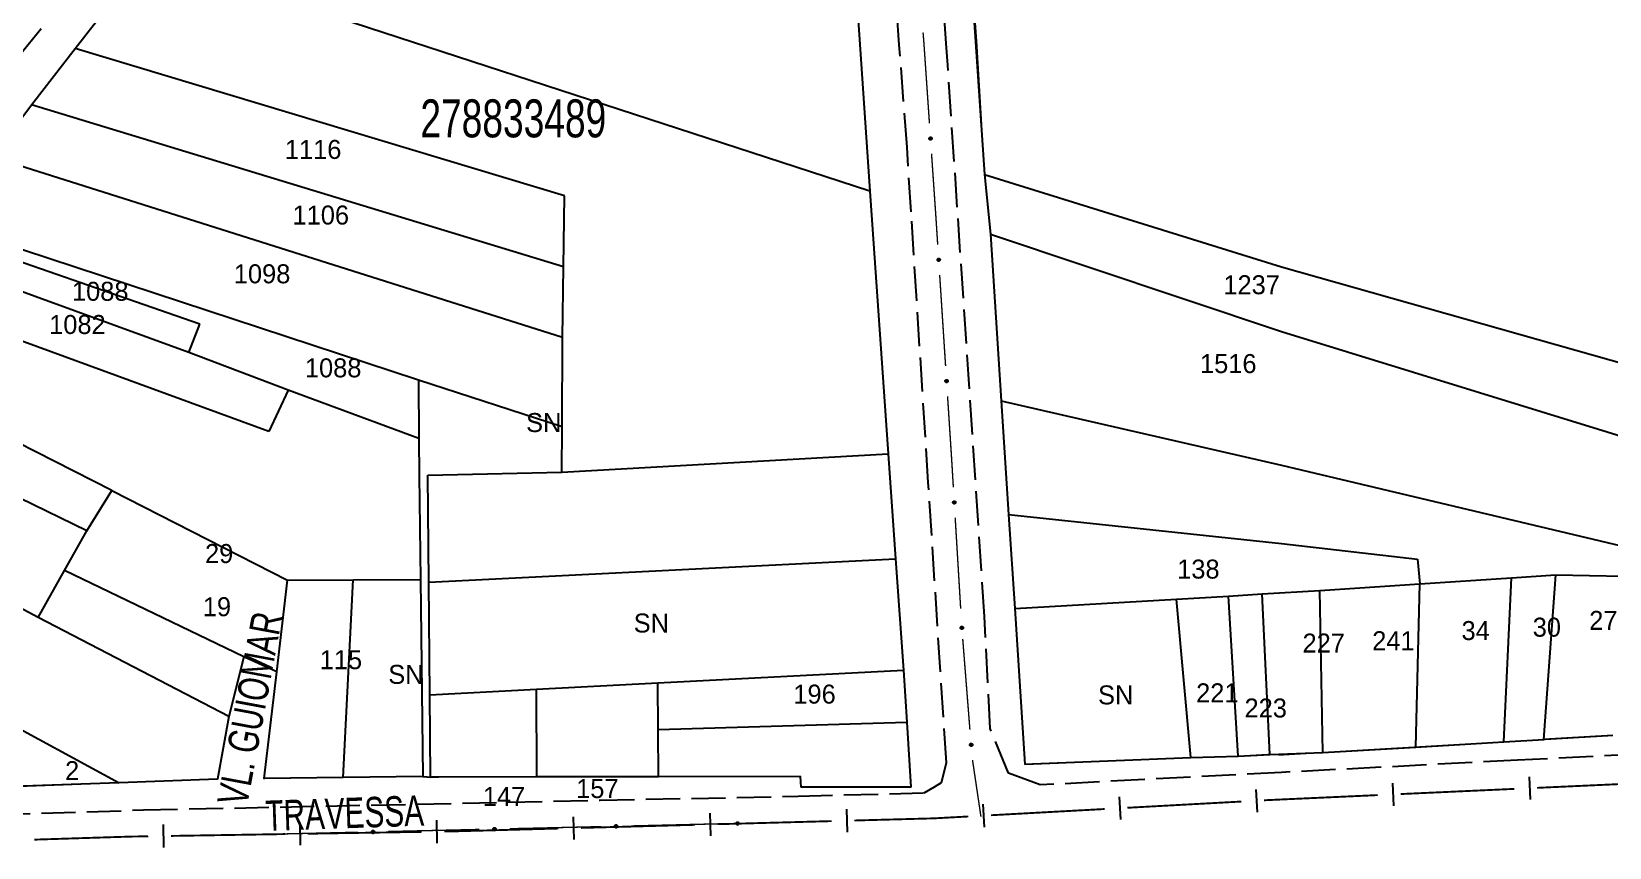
# Model space of a CAD drawing. Extents: x 203196 to 204359, y 4872588 to 4874244.
# Drawn here: x 203313.5 to 203521.2, y 4872591.5 to 4872698.9 of the extents above; entities that cross this region are included whole.
import ezdxf
from ezdxf.enums import TextEntityAlignment as Align

# ---------------------------------------------------------------- set-up
doc = ezdxf.new("R2010")
doc.units = 0
doc.header["$LTSCALE"] = 1.5
doc.header["$MEASUREMENT"] = 0
doc.linetypes.add('TRACO_11', pattern=[8, 3, -1, 3, -1])
for name, color, linetype in [('CD_MALHA_LOTES', 7, 'CONTINUOUS'), ('CD_TXT_QUADRA', 7, 'CONTINUOUS'), ('LM-LIM-SETORES-BAIRROS', 250, 'CONTINUOUS'), ('RU-QUADRA', 210, 'CONTINUOUS'), ('SV-EIXO-RUA-PAV', 20, 'CONTINUOUS'), ('SV-RUA-PAVIM', 7, 'CONTINUOUS'), ('SV-TXT-RUA-PAV', 7, 'CONTINUOUS'), ('Th_NmrPort', 1, 'CONTINUOUS')]:
    doc.layers.add(name, color=color, linetype=linetype)
doc.styles.add('ARIAL', font='ARIAL.SHX')

msp = doc.modelspace()

# ---------------------------------------------------------------- linework, layer by layer
at = {"layer": 'CD_MALHA_LOTES', "linetype": 'Continuous', "flags": 128}
for points in [[(203435.055971, 4872737.090188), (203438.953741, 4872680.147882)], [(203319.239942, 4872696.699925), (203328.762792, 4872708.943353)], [(203423.862979, 4872677.916852), (203328.762792, 4872708.943353)], [(203422.219997, 4872701.780128), (203423.862979, 4872677.916852)], [(203313.48037, 4872689.300475), (203319.239942, 4872696.699925)], [(203383.623101, 4872677.304849), (203319.239942, 4872696.699925)], [(203308.292148, 4872682.42076), (203313.48037, 4872689.300475)], [(203383.502384, 4872667.992012), (203313.48037, 4872689.300475)], [(203383.381684, 4872658.680478), (203308.292148, 4872682.42076)], [(203438.953741, 4872680.147882), (203478.031516, 4872667.982936)], [(203438.953741, 4872680.147882), (203439.744053, 4872672.262991)], [(203383.502384, 4872667.992012), (203383.623101, 4872677.304849)], [(203423.862979, 4872677.916852), (203426.259851, 4872643.372153)], [(203335.627089, 4872660.421551), (203300.976947, 4872672.460792)], [(203364.435781, 4872653.045841), (203301.849678, 4872673.649562)], [(203439.744053, 4872672.262991), (203478.031423, 4872659.465124)], [(203439.744053, 4872672.262991), (203441.154079, 4872650.34569)], [(203334.185685, 4872656.715082), (203298.84, 4872669.55)], [(203383.381684, 4872658.680478), (203383.502384, 4872667.992012)], [(203478.031516, 4872667.982936), (203528.73438, 4872653.636027)], [(203344.729566, 4872646.297032), (203294.066144, 4872664.833325)], [(203334.185685, 4872656.715082), (203335.627089, 4872660.421551)], [(203478.031423, 4872659.465124), (203529.626452, 4872643.588418)], [(203383.323116, 4872646.923472), (203383.381684, 4872658.680478)], [(203324.02713, 4872638.510982), (203288.979986, 4872656.356003)], [(203347.241141, 4872651.73878), (203334.185685, 4872656.715082)], [(203347.241141, 4872651.73878), (203344.729566, 4872646.297032)], [(203364.461515, 4872645.375281), (203347.241141, 4872651.73878)], [(203383.323116, 4872646.923472), (203364.435781, 4872653.045841)], [(203364.435781, 4872653.045841), (203364.461515, 4872645.375281)], [(203320.766709, 4872633.237509), (203285.41142, 4872650.408119)], [(203441.154079, 4872650.34569), (203478.03123, 4872641.857364)], [(203441.154079, 4872650.34569), (203442.116114, 4872635.391918)], [(203383.293333, 4872640.944878), (203383.323116, 4872646.923472)], [(203364.461515, 4872645.375281), (203364.51762, 4872640.516276), (203364.675674, 4872626.827914)], [(203383.293333, 4872640.944878), (203426.259851, 4872643.372153)], [(203426.259851, 4872643.372153), (203427.239957, 4872629.550607)], [(203314.336948, 4872621.802471), (203307.252344, 4872625.589347), (203279.605661, 4872640.731406)], [(203365.64066, 4872640.567166), (203383.293333, 4872640.944878)], [(203478.03123, 4872641.857364), (203529.619842, 4872629.616414)], [(203365.768834, 4872626.468009), (203365.64066, 4872640.567166)], [(203320.766709, 4872633.237509), (203324.02713, 4872638.510982)], [(203324.02713, 4872638.510982), (203347.186001, 4872626.732694)], [(203442.116114, 4872635.391918), (203478.031117, 4872631.562735)], [(203442.116114, 4872635.391918), (203442.913609, 4872622.995739)], [(203317.796644, 4872628.010537), (203320.766709, 4872633.237509)], [(203478.031117, 4872631.562735), (203495.94111, 4872629.505229)], [(203365.768834, 4872626.468009), (203427.239957, 4872629.550607)], [(203427.239957, 4872629.550607), (203428.280254, 4872614.885941)], [(203495.94111, 4872629.505229), (203496.237368, 4872626.247649)], [(203314.336948, 4872621.802471), (203317.796644, 4872628.010537)], [(203341.410107, 4872616.611866), (203317.796644, 4872628.010537)], [(203345.754972, 4872614.670708), (203347.186001, 4872626.732694)], [(203347.186001, 4872626.732694), (203355.831648, 4872626.779764)], [(203354.489848, 4872600.751337), (203355.831648, 4872626.779764)], [(203355.831648, 4872626.779764), (203364.675674, 4872626.827914)], [(203364.675674, 4872626.827914), (203364.975187, 4872600.88837)], [(203365.903647, 4872611.638617), (203365.768834, 4872626.468009)], [(203483.078444, 4872625.375165), (203496.237368, 4872626.247649)], [(203495.717439, 4872604.752703), (203496.237368, 4872626.247649)], [(203496.237368, 4872626.247649), (203508.315489, 4872627.048472)], [(203507.327061, 4872605.433028), (203508.315489, 4872627.048472)], [(203508.315489, 4872627.048472), (203514.174415, 4872627.43694)], [(203512.580494, 4872605.740879), (203514.174415, 4872627.43694)], [(203514.174415, 4872627.43694), (203523.037617, 4872627.262288)], [(203442.913609, 4872622.995739), (203464.215377, 4872624.210104)], [(203464.215377, 4872624.210104), (203471.078523, 4872624.634)], [(203466.090774, 4872603.372355), (203464.215377, 4872624.210104)], [(203471.078523, 4872624.634), (203475.476284, 4872624.905624)], [(203472.33092, 4872603.552092), (203471.078523, 4872624.634)], [(203475.476284, 4872624.905624), (203483.078444, 4872625.375165)], [(203476.509649, 4872603.78911), (203475.476284, 4872624.905624)], [(203483.47092, 4872604.035057), (203483.078444, 4872625.375165)], [(203442.913609, 4872622.995739), (203444.25266, 4872602.505275)], [(203339.470309, 4872608.780026), (203314.336948, 4872621.802471)], [(203341.410107, 4872616.611866), (203339.470309, 4872608.780026)], [(203345.754972, 4872614.670708), (203341.410107, 4872616.611866)], [(203344.087872, 4872600.616283), (203345.754972, 4872614.670708)], [(203395.920951, 4872613.201317), (203428.280254, 4872614.885941)], [(203428.280254, 4872614.885941), (203428.709928, 4872608.024658)], [(203365.903647, 4872611.638617), (203379.964196, 4872612.370609)], [(203366.002256, 4872600.791644), (203365.903647, 4872611.638617)], [(203379.964196, 4872612.370609), (203395.920951, 4872613.201317)], [(203380.001143, 4872600.814177), (203379.964196, 4872612.370609)], [(203395.96015, 4872607.060719), (203395.920951, 4872613.201317)], [(203308.334931, 4872609.087707), (203325.023543, 4872600.057298)], [(203339.470309, 4872608.780026), (203337.977181, 4872600.540511)], [(203395.96015, 4872607.060719), (203428.709928, 4872608.024658)], [(203428.709928, 4872608.024658), (203429.244119, 4872599.494392)], [(203395.99986, 4872600.839929), (203395.96015, 4872607.060719)], [(203495.717439, 4872604.752703), (203507.327061, 4872605.433028)], [(203507.327061, 4872605.433028), (203512.580494, 4872605.740879)], [(203521.66832, 4872606.273426), (203512.580494, 4872605.740879)], [(203444.25266, 4872602.505275), (203466.090774, 4872603.372355)], [(203466.090774, 4872603.372355), (203472.33092, 4872603.552092)], [(203472.33092, 4872603.552092), (203476.509649, 4872603.78911)], [(203476.509649, 4872603.78911), (203483.47092, 4872604.035057)], [(203483.47092, 4872604.035057), (203495.717439, 4872604.752703)], [(203325.023543, 4872600.057298), (203304.786776, 4872599.33332)], [(203337.977181, 4872600.540511), (203325.023543, 4872600.057298)], [(203354.489848, 4872600.751337), (203344.087872, 4872600.616283)], [(203364.975187, 4872600.88837), (203354.489848, 4872600.751337)], [(203364.975187, 4872600.88837), (203366.002256, 4872600.791644)], [(203380.001143, 4872600.814177), (203366.002256, 4872600.791644)], [(203395.99986, 4872600.839929), (203380.001143, 4872600.814177)], [(203414.730622, 4872600.870079), (203395.99986, 4872600.839929)], [(203414.799406, 4872599.494392), (203414.730622, 4872600.870079)], [(203429.244119, 4872599.494392), (203414.799406, 4872599.494392)]]:
    msp.add_lwpolyline(points, dxfattribs=at)
at = {"layer": 'LM-LIM-SETORES-BAIRROS'}
for points in [[(203474.65649, 4872599.188174), (203474.820308, 4872596.19265)], [(203492.650984, 4872600.020134), (203492.78729, 4872597.023232)], [(203510.632395, 4872600.83797), (203510.768701, 4872597.841068)], [(203438.710202, 4872597.222359), (203438.87402, 4872594.226835)], [(203456.683346, 4872598.205266), (203456.847164, 4872595.209743)], [(203366.801024, 4872595.121179), (203366.849503, 4872592.121571)], [(203384.7786, 4872595.584415), (203384.859761, 4872592.585514)], [(203402.772012, 4872596.071383), (203402.853173, 4872593.072481)], [(203420.765423, 4872596.558351), (203420.846585, 4872593.559449)], [(203330.805725, 4872594.539432), (203330.854204, 4872591.539824)], [(203348.803375, 4872594.830306), (203348.851854, 4872591.830697)]]:
    msp.add_lwpolyline(points, dxfattribs=at)
at = {"layer": 'LM-LIM-SETORES-BAIRROS', "const_width": 0.25}
for points in [[(203508.702613, 4872599.248649), (203493.718104, 4872598.567118)], [(203526.684024, 4872600.066485), (203511.699515, 4872599.384955)], [(203472.741383, 4872597.5812), (203457.763763, 4872596.76211)], [(203476.201405, 4872597.77042), (203475.736907, 4872597.745018)], [(203476.73566, 4872597.794717), (203476.201405, 4872597.77042)], [(203490.721202, 4872598.430812), (203476.73566, 4872597.794717)], [(203418.806736, 4872595.004792), (203403.812226, 4872594.598986)], [(203432.314767, 4872595.370369), (203421.805638, 4872595.085953)], [(203432.801063, 4872595.396962), (203432.314767, 4872595.370369)], [(203436.795095, 4872595.615385), (203432.801063, 4872595.396962)], [(203454.768239, 4872596.598293), (203439.790619, 4872595.779203)], [(203326.541113, 4872592.970319), (203313.836947, 4872592.566299)], [(203326.830487, 4872592.97499), (203326.541113, 4872592.970319)], [(203328.830226, 4872593.007309), (203326.830487, 4872592.97499)], [(203346.827875, 4872593.298182), (203331.829834, 4872593.055788)], [(203364.825525, 4872593.589056), (203349.827484, 4872593.346661)], [(203368.970577, 4872593.656047), (203367.825133, 4872593.637535)], [(203369.824671, 4872593.679158), (203368.970577, 4872593.656047)], [(203382.819913, 4872594.030857), (203369.824671, 4872593.679158)], [(203400.813324, 4872594.517825), (203385.818815, 4872594.112018)]]:
    msp.add_lwpolyline(points, dxfattribs=at)
at = {"layer": 'RU-QUADRA', "linetype": 'Continuous', "const_width": 0.18, "flags": 128}
for points in [[(203435.055971, 4872737.090188), (203437.917946, 4872697.514561), (203438.953741, 4872680.147882), (203439.744053, 4872672.262991), (203441.154079, 4872650.34569), (203442.116114, 4872635.391918), (203442.913609, 4872622.995739), (203444.25266, 4872602.505275), (203466.090774, 4872603.372355), (203472.33092, 4872603.552092), (203476.509649, 4872603.78911), (203478.030812, 4872603.716267), (203483.47092, 4872604.035057), (203495.717439, 4872604.752703), (203507.327061, 4872605.433028), (203512.580494, 4872605.740879), (203521.66832, 4872606.273426)], [(203328.76, 4872708.94), (203319.24, 4872696.7), (203313.48, 4872689.3), (203308.29, 4872682.42)], [(203306.72, 4872599.38), (203325.020105, 4872600.057175), (203337.977181, 4872600.540511), (203339.470309, 4872608.780026), (203341.410107, 4872616.611866), (203345.754972, 4872614.670708), (203344.088805, 4872600.616295), (203354.49, 4872600.75), (203364.975187, 4872600.88837), (203366.002256, 4872600.791644), (203414.730622, 4872600.870079), (203414.799406, 4872599.494392), (203429.244119, 4872599.494392), (203428.280254, 4872614.885941), (203427.24, 4872629.55), (203426.26, 4872643.37), (203423.52, 4872682.86), (203422.22, 4872701.78)]]:
    msp.add_lwpolyline(points, dxfattribs=at)
at = {"layer": 'SV-EIXO-RUA-PAV', "const_width": 0.18}
for points in [[(203430.851194, 4872698.827769), (203430.930939, 4872697.830954)], [(203430.930939, 4872697.830954), (203430.962376, 4872697.437985)], [(203430.962376, 4872697.437985), (203431.692076, 4872686.857341)], [(203431.967284, 4872682.86682), (203432.517701, 4872674.885777)], [(203432.517701, 4872674.885777), (203432.533638, 4872674.654692)], [(203432.533638, 4872674.654692), (203432.778165, 4872670.894268)], [(203433.037722, 4872666.902698), (203433.816394, 4872654.927989)], [(203434.075951, 4872650.936419), (203434.595066, 4872642.953279)], [(203434.595066, 4872642.953279), (203434.609948, 4872642.724413)], [(203434.609948, 4872642.724413), (203434.837481, 4872638.960634)], [(203435.078854, 4872634.967923), (203435.802973, 4872622.989791)], [(203436.071373, 4872618.998967), (203437.018901, 4872607.036434)], [(203437.361644, 4872603.051985), (203438.390876, 4872596.128064)], [(203408.425272, 4872594.755195), (203417.422712, 4872594.969847)], [(203417.422712, 4872594.969847), (203418.204405, 4872594.988492)], [(203438.390876, 4872596.128064), (203438.47349, 4872595.572294)], [(203344.442571, 4872593.267438), (203356.439385, 4872593.543934)], [(203360.438323, 4872593.6361), (203372.435137, 4872593.912596)], [(203376.434075, 4872594.004761), (203388.43089, 4872594.281258)], [(203392.429824, 4872594.373591), (203404.42641, 4872594.659794)]]:
    msp.add_lwpolyline(points, dxfattribs=at)
at = {"layer": 'SV-EIXO-RUA-PAV'}
for points in [[(203431.929614, 4872685.012994), (203431.966947, 4872684.981398), (203431.992571, 4872684.946609), (203432.005591, 4872684.911441), (203432.008994, 4872684.877364), (203432.008549, 4872684.84211), (203432.000258, 4872684.806666), (203431.982342, 4872684.769365), (203431.950909, 4872684.731693), (203431.913545, 4872684.707786), (203431.87975, 4872684.693176), (203431.844422, 4872684.687582), (203431.810181, 4872684.688588), (203431.773648, 4872684.698418), (203431.736025, 4872684.716943), (203431.698909, 4872684.749467), (203431.674021, 4872684.783746), (203431.662321, 4872684.818092), (203431.656922, 4872684.853645), (203431.657808, 4872684.889631), (203431.666147, 4872684.924377), (203431.684867, 4872684.962225), (203431.717453, 4872684.998433), (203431.751359, 4872685.023645), (203431.785532, 4872685.035825), (203431.820654, 4872685.040353), (203431.856019, 4872685.040336), (203431.891995, 4872685.033485), (203431.929614, 4872685.012994)], [(203433.008469, 4872669.049004), (203433.045677, 4872669.017261), (203433.071164, 4872668.982372), (203433.084047, 4872668.947154), (203433.087316, 4872668.913064), (203433.086732, 4872668.877812), (203433.078302, 4872668.8424), (203433.06024, 4872668.805169), (203433.02866, 4872668.767621), (203432.991203, 4872668.743861), (203432.957351, 4872668.729383), (203432.922, 4872668.723928), (203432.887764, 4872668.725069), (203432.85127, 4872668.735042), (203432.813719, 4872668.753714), (203432.776731, 4872668.786383), (203432.751979, 4872668.820759), (203432.740413, 4872668.855151), (203432.735153, 4872668.890725), (203432.73618, 4872668.926708), (203432.744656, 4872668.961421), (203432.763524, 4872668.999195), (203432.796252, 4872669.035274), (203432.830256, 4872669.060354), (203432.864477, 4872669.0724), (203432.899616, 4872669.076789), (203432.934981, 4872669.076634), (203432.97093, 4872669.069642), (203433.008469, 4872669.049004)], [(203434.046698, 4872653.082724), (203434.083906, 4872653.050982), (203434.109393, 4872653.016092), (203434.122276, 4872652.980874), (203434.125545, 4872652.946784), (203434.124961, 4872652.911532), (203434.116531, 4872652.876121), (203434.098469, 4872652.83889), (203434.066889, 4872652.801342), (203434.029432, 4872652.777581), (203433.99558, 4872652.763104), (203433.960229, 4872652.757649), (203433.925993, 4872652.758789), (203433.889499, 4872652.768762), (203433.851948, 4872652.787435), (203433.81496, 4872652.820104), (203433.790208, 4872652.85448), (203433.778642, 4872652.888872), (203433.773382, 4872652.924446), (203433.774409, 4872652.960428), (203433.782885, 4872652.995141), (203433.801753, 4872653.032915), (203433.834481, 4872653.068995), (203433.868486, 4872653.094074), (203433.902706, 4872653.10612), (203433.937845, 4872653.11051), (203433.97321, 4872653.110354), (203434.009159, 4872653.103362), (203434.046698, 4872653.082724)], [(203435.059377, 4872637.11434), (203435.096441, 4872637.082428), (203435.121769, 4872637.047423), (203435.134491, 4872637.012146), (203435.137605, 4872636.978042), (203435.13686, 4872636.942793), (203435.128269, 4872636.90742), (203435.110038, 4872636.870272), (203435.078287, 4872636.832868), (203435.040722, 4872636.809278), (203435.006804, 4872636.794955), (203434.971429, 4872636.789661), (203434.937199, 4872636.790958), (203434.90075, 4872636.801097), (203434.863285, 4872636.81994), (203434.826446, 4872636.852777), (203434.80185, 4872636.887266), (203434.790441, 4872636.92171), (203434.785344, 4872636.957307), (203434.786535, 4872636.993285), (203434.795168, 4872637.027959), (203434.814209, 4872637.065647), (203434.847101, 4872637.101577), (203434.881219, 4872637.126501), (203434.915494, 4872637.138391), (203434.950653, 4872637.14262), (203434.986016, 4872637.142304), (203435.021934, 4872637.135148), (203435.059377, 4872637.11434)], [(203436.055135, 4872620.598093), (203436.092788, 4872620.566878), (203436.118765, 4872620.532351), (203436.132143, 4872620.497318), (203436.135892, 4872620.463278), (203436.135806, 4872620.428021), (203436.127877, 4872620.392494), (203436.110341, 4872620.355013), (203436.079294, 4872620.317023), (203436.042176, 4872620.292736), (203436.008532, 4872620.277783), (203435.973262, 4872620.271829), (203435.939013, 4872620.272487), (203435.902382, 4872620.281944), (203435.864571, 4872620.300085), (203435.827126, 4872620.332229), (203435.801891, 4872620.366252), (203435.789841, 4872620.400478), (203435.78408, 4872620.435974), (203435.7846, 4872620.471967), (203435.792584, 4872620.506796), (203435.810918, 4872620.544833), (203435.843134, 4872620.581371), (203435.876781, 4872620.606927), (203435.910828, 4872620.619455), (203435.945902, 4872620.624339), (203435.981265, 4872620.624683), (203436.01731, 4872620.618199), (203436.055135, 4872620.598093)], [(203437.275214, 4872605.194603), (203437.312866, 4872605.163388), (203437.338843, 4872605.128862), (203437.352221, 4872605.093829), (203437.355971, 4872605.059789), (203437.355884, 4872605.024532), (203437.347955, 4872604.989005), (203437.33042, 4872604.951523), (203437.299373, 4872604.913533), (203437.262254, 4872604.889246), (203437.22861, 4872604.874293), (203437.19334, 4872604.868339), (203437.159091, 4872604.868997), (203437.12246, 4872604.878454), (203437.08465, 4872604.896595), (203437.047205, 4872604.928739), (203437.021969, 4872604.962763), (203437.009919, 4872604.996988), (203437.004158, 4872605.032484), (203437.004678, 4872605.068477), (203437.012663, 4872605.103307), (203437.030997, 4872605.141343), (203437.063212, 4872605.177881), (203437.096859, 4872605.203437), (203437.130906, 4872605.215965), (203437.16598, 4872605.22085), (203437.201343, 4872605.221193), (203437.237388, 4872605.214709), (203437.275214, 4872605.194603)], [(203358.292675, 4872593.696758), (203358.325948, 4872593.732604), (203358.361875, 4872593.756608), (203358.397602, 4872593.768004), (203358.431798, 4872593.769843), (203358.466995, 4872593.767783), (203358.502023, 4872593.757878), (203358.538464, 4872593.738272), (203358.574657, 4872593.705147), (203358.596828, 4872593.666728), (203358.609875, 4872593.632299), (203358.613845, 4872593.596752), (203358.611271, 4872593.562593), (203358.599779, 4872593.526549), (203358.57955, 4872593.489813), (203358.545361, 4872593.454226), (203358.509978, 4872593.430934), (203358.475132, 4872593.420819), (203358.439369, 4872593.417054), (203358.403461, 4872593.419587), (203358.369133, 4872593.429509), (203358.332183, 4872593.449943), (203358.297505, 4872593.484153), (203358.273872, 4872593.519177), (203358.26327, 4872593.553872), (203358.260356, 4872593.589165), (203358.261992, 4872593.624492), (203358.270484, 4872593.660117), (203358.292675, 4872593.696758)], [(203374.288428, 4872594.065419), (203374.3217, 4872594.101266), (203374.357627, 4872594.12527), (203374.393354, 4872594.136666), (203374.427551, 4872594.138504), (203374.462747, 4872594.136445), (203374.497775, 4872594.126539), (203374.534216, 4872594.106934), (203374.570409, 4872594.073809), (203374.59258, 4872594.03539), (203374.605627, 4872594.000961), (203374.609597, 4872593.965413), (203374.607024, 4872593.931255), (203374.595531, 4872593.89521), (203374.575302, 4872593.858474), (203374.541113, 4872593.822887), (203374.50573, 4872593.799596), (203374.470884, 4872593.78948), (203374.435121, 4872593.785715), (203374.399213, 4872593.788249), (203374.364886, 4872593.79817), (203374.327935, 4872593.818604), (203374.293258, 4872593.852814), (203374.269624, 4872593.887839), (203374.259022, 4872593.922534), (203374.256108, 4872593.957826), (203374.257745, 4872593.993153), (203374.266236, 4872594.028778), (203374.288428, 4872594.065419)], [(203390.28418, 4872594.434081), (203390.317453, 4872594.469927), (203390.353379, 4872594.493931), (203390.389106, 4872594.505328), (203390.423303, 4872594.507166), (203390.4585, 4872594.505106), (203390.493527, 4872594.495201), (203390.529969, 4872594.475595), (203390.566161, 4872594.44247), (203390.588332, 4872594.404051), (203390.601379, 4872594.369623), (203390.605349, 4872594.334075), (203390.602776, 4872594.299916), (203390.591283, 4872594.263872), (203390.571054, 4872594.227136), (203390.536865, 4872594.191549), (203390.501482, 4872594.168257), (203390.466636, 4872594.158142), (203390.430874, 4872594.154377), (203390.394966, 4872594.15691), (203390.360638, 4872594.166832), (203390.323687, 4872594.187266), (203390.28901, 4872594.221476), (203390.265377, 4872594.256501), (203390.254774, 4872594.291196), (203390.25186, 4872594.326488), (203390.253497, 4872594.361815), (203390.261988, 4872594.39744), (203390.28418, 4872594.434081)], [(203406.279576, 4872594.814117), (203406.31282, 4872594.84999), (203406.348727, 4872594.874023), (203406.384445, 4872594.885448), (203406.41864, 4872594.887314), (203406.453838, 4872594.885283), (203406.488874, 4872594.875406), (203406.525331, 4872594.85583), (203406.561551, 4872594.822735), (203406.583753, 4872594.784333), (203406.596828, 4872594.749915), (203406.600827, 4872594.71437), (203406.598281, 4872594.68021), (203406.586817, 4872594.644156), (203406.566618, 4872594.607404), (203406.532458, 4872594.571789), (203406.497094, 4872594.548469), (203406.462256, 4872594.538325), (203406.426496, 4872594.534531), (203406.390586, 4872594.537036), (203406.35625, 4872594.54693), (203406.319283, 4872594.567334), (203406.284578, 4872594.601516), (203406.260917, 4872594.636521), (203406.250286, 4872594.671208), (203406.247344, 4872594.706498), (203406.248952, 4872594.741826), (203406.257414, 4872594.777458), (203406.279576, 4872594.814117)]]:
    msp.add_lwpolyline(points, close=True, dxfattribs=at)
for points in [[(203431.657808, 4872684.889631), (203431.674021, 4872684.783746)], [(203431.66291, 4872684.902718), (203431.685536, 4872684.772973)], [(203431.666147, 4872684.924377), (203431.698909, 4872684.749467)], [(203431.67826, 4872684.937971), (203431.71647, 4872684.740913)], [(203431.684867, 4872684.962225), (203431.736025, 4872684.716943)], [(203431.702951, 4872684.976603), (203431.754116, 4872684.710683)], [(203431.717453, 4872684.998433), (203431.773648, 4872684.698418)], [(203431.733556, 4872685.008805), (203431.790543, 4872684.698149)], [(203431.751359, 4872685.023645), (203431.810181, 4872684.688588)], [(203431.767917, 4872685.02622), (203431.826593, 4872684.691061)], [(203431.785532, 4872685.035825), (203431.844422, 4872684.687582)], [(203431.802841, 4872685.035467), (203431.859358, 4872684.691953)], [(203431.820654, 4872685.040353), (203431.87975, 4872684.693176)], [(203431.83969, 4872685.036641), (203431.898084, 4872684.705566)], [(203431.856019, 4872685.040336), (203431.913545, 4872684.707786)], [(203431.874192, 4872685.032182), (203431.932351, 4872684.724343)], [(203431.891995, 4872685.033485), (203431.950909, 4872684.731693)], [(203431.909069, 4872685.022277), (203431.964506, 4872684.753915)], [(203431.929614, 4872685.012994), (203431.982342, 4872684.769365)], [(203431.94925, 4872684.994957), (203431.99037, 4872684.795364)], [(203431.966947, 4872684.981398), (203432.000258, 4872684.806666)], [(203431.981639, 4872684.961629), (203432.00281, 4872684.833152)], [(203431.992571, 4872684.946609), (203432.008549, 4872684.84211)], [(203432.73618, 4872668.926708), (203432.751979, 4872668.820759)], [(203432.741334, 4872668.939775), (203432.76345, 4872668.809942)], [(203432.744656, 4872668.961421), (203432.776731, 4872668.786383)], [(203432.756822, 4872668.974967), (203432.794259, 4872668.77776)], [(203432.763524, 4872668.999195), (203432.813719, 4872668.753714)], [(203432.781664, 4872669.013502), (203432.831786, 4872668.747383)], [(203432.796252, 4872669.035274), (203432.85127, 4872668.735042)], [(203432.812396, 4872669.045583), (203432.868163, 4872668.734707)], [(203432.830256, 4872669.060354), (203432.887764, 4872668.725069)], [(203432.846824, 4872669.062864), (203432.904186, 4872668.727477)], [(203432.864477, 4872669.0724), (203432.922, 4872668.723928)], [(203432.881785, 4872669.071974), (203432.936954, 4872668.728241)], [(203432.899616, 4872669.076789), (203432.957351, 4872668.729383)], [(203432.918638, 4872669.073003), (203432.975733, 4872668.741702)], [(203432.934981, 4872669.076634), (203432.991203, 4872668.743861)], [(203432.953121, 4872669.068408), (203433.010074, 4872668.760344)], [(203432.97093, 4872669.069642), (203433.02866, 4872668.767621)], [(203432.987959, 4872669.058367), (203433.042344, 4872668.78979)], [(203433.008469, 4872669.049004), (203433.06024, 4872668.805169)], [(203433.028033, 4872669.03089), (203433.068371, 4872668.831137)], [(203433.045677, 4872669.017261), (203433.078302, 4872668.8424)], [(203433.060292, 4872668.997435), (203433.080958, 4872668.868876)], [(203433.071164, 4872668.982372), (203433.086732, 4872668.877812)], [(203433.868486, 4872653.094074), (203433.925993, 4872652.758789)], [(203433.885053, 4872653.096584), (203433.942415, 4872652.761198)], [(203433.902706, 4872653.10612), (203433.960229, 4872652.757649)], [(203433.920014, 4872653.105695), (203433.975183, 4872652.761961)], [(203433.937845, 4872653.11051), (203433.99558, 4872652.763104)], [(203433.956867, 4872653.106724), (203434.013962, 4872652.775422)], [(203433.97321, 4872653.110354), (203434.029432, 4872652.777581)], [(203433.99135, 4872653.102129), (203434.048303, 4872652.794064)], [(203434.009159, 4872653.103362), (203434.066889, 4872652.801342)], [(203433.774409, 4872652.960428), (203433.790208, 4872652.85448)], [(203433.779563, 4872652.973495), (203433.80168, 4872652.843663)], [(203433.782885, 4872652.995141), (203433.81496, 4872652.820104)], [(203433.795051, 4872653.008687), (203433.832488, 4872652.811481)], [(203433.801753, 4872653.032915), (203433.851948, 4872652.787435)], [(203433.819893, 4872653.047223), (203433.870016, 4872652.781103)], [(203433.834481, 4872653.068995), (203433.889499, 4872652.768762)], [(203433.850625, 4872653.079304), (203433.906392, 4872652.768427)], [(203434.026189, 4872653.092088), (203434.080573, 4872652.823511)], [(203434.046698, 4872653.082724), (203434.098469, 4872652.83889)], [(203434.066263, 4872653.064611), (203434.1066, 4872652.864858)], [(203434.083906, 4872653.050982), (203434.116531, 4872652.876121)], [(203434.098521, 4872653.031156), (203434.119187, 4872652.902596)], [(203434.109393, 4872653.016092), (203434.124961, 4872652.911532)], [(203434.786535, 4872636.993285), (203434.80185, 4872636.887266)], [(203434.791748, 4872637.006328), (203434.813273, 4872636.876396)], [(203434.795168, 4872637.027959), (203434.826446, 4872636.852777)], [(203434.807396, 4872637.04145), (203434.843934, 4872636.844074)], [(203434.814209, 4872637.065647), (203434.863285, 4872636.81994)], [(203434.832414, 4872637.079871), (203434.881323, 4872636.813526)], [(203434.847101, 4872637.101577), (203434.90075, 4872636.801097)], [(203434.863291, 4872637.111812), (203434.917642, 4872636.800685)], [(203434.881219, 4872637.126501), (203434.937199, 4872636.790958)], [(203434.897798, 4872637.128936), (203434.953631, 4872636.793291)], [(203434.915494, 4872637.138391), (203434.971429, 4872636.789661)], [(203434.932799, 4872637.137887), (203434.986402, 4872636.793906)], [(203434.950653, 4872637.14262), (203435.006804, 4872636.794955)], [(203434.969657, 4872637.138748), (203435.025243, 4872636.80719)], [(203434.986016, 4872637.142304), (203435.040722, 4872636.809278)], [(203435.004119, 4872637.133996), (203435.059668, 4872636.825675)], [(203435.021934, 4872637.135148), (203435.078287, 4872636.832868)], [(203435.038911, 4872637.123796), (203435.092072, 4872636.854974)], [(203435.059377, 4872637.11434), (203435.110038, 4872636.870272)], [(203435.07886, 4872637.096137), (203435.118287, 4872636.896202)], [(203435.096441, 4872637.082428), (203435.128269, 4872636.90742)], [(203435.110965, 4872637.062535), (203435.131046, 4872636.933883)], [(203435.121769, 4872637.047423), (203435.13686, 4872636.942793)], [(203435.7846, 4872620.471967), (203435.801891, 4872620.366252)], [(203435.789568, 4872620.485105), (203435.813514, 4872620.355598)], [(203435.792584, 4872620.506796), (203435.827126, 4872620.332229)], [(203435.804558, 4872620.520513), (203435.844773, 4872620.323854)], [(203435.810918, 4872620.544833), (203435.864571, 4872620.300085)], [(203435.828854, 4872620.559395), (203435.882726, 4872620.294009)], [(203435.843134, 4872620.581371), (203435.902382, 4872620.281944)], [(203435.85913, 4872620.591906), (203435.919278, 4872620.281847)], [(203435.876781, 4872620.606927), (203435.939013, 4872620.272487)], [(203435.893312, 4872620.60967), (203435.955399, 4872620.275127)], [(203435.910828, 4872620.619455), (203435.973262, 4872620.271829)], [(203435.92814, 4872620.619273), (203435.988153, 4872620.276352)], [(203435.945902, 4872620.624339), (203436.008532, 4872620.277783)], [(203435.964975, 4872620.620822), (203436.026739, 4872620.290359)], [(203435.981265, 4872620.624683), (203436.042176, 4872620.292736)], [(203435.99952, 4872620.616714), (203436.060812, 4872620.309484)], [(203436.01731, 4872620.618199), (203436.079294, 4872620.317023)], [(203436.034496, 4872620.607165), (203436.092664, 4872620.339382)], [(203436.055135, 4872620.598093), (203436.110341, 4872620.355013)], [(203436.074954, 4872620.580256), (203436.118105, 4872620.381093)], [(203436.092788, 4872620.566878), (203436.127877, 4872620.392494)], [(203436.107681, 4872620.54726), (203436.130159, 4872620.419005)], [(203436.118765, 4872620.532351), (203436.135806, 4872620.428021)], [(203437.004678, 4872605.068477), (203437.021969, 4872604.962763)], [(203437.009647, 4872605.081616), (203437.033593, 4872604.952108)], [(203437.012663, 4872605.103307), (203437.047205, 4872604.928739)], [(203437.024636, 4872605.117023), (203437.064852, 4872604.920364)], [(203437.030997, 4872605.141343), (203437.08465, 4872604.896595)], [(203437.048933, 4872605.155905), (203437.102804, 4872604.890519)], [(203437.063212, 4872605.177881), (203437.12246, 4872604.878454)], [(203437.079208, 4872605.188417), (203437.139356, 4872604.878358)], [(203437.096859, 4872605.203437), (203437.159091, 4872604.868997)], [(203437.11339, 4872605.206181), (203437.175477, 4872604.871637)], [(203437.130906, 4872605.215965), (203437.19334, 4872604.868339)], [(203437.148218, 4872605.215783), (203437.208231, 4872604.872863)], [(203437.16598, 4872605.22085), (203437.22861, 4872604.874293)], [(203437.185053, 4872605.217332), (203437.246817, 4872604.886869)], [(203437.201343, 4872605.221193), (203437.262254, 4872604.889246)], [(203437.219598, 4872605.213224), (203437.280891, 4872604.905994)], [(203437.237388, 4872605.214709), (203437.299373, 4872604.913533)], [(203437.254575, 4872605.203676), (203437.312743, 4872604.935893)], [(203437.275214, 4872605.194603), (203437.33042, 4872604.951523)], [(203437.295032, 4872605.176767), (203437.338183, 4872604.977603)], [(203437.312866, 4872605.163388), (203437.347955, 4872604.989005)], [(203437.327759, 4872605.14377), (203437.350237, 4872605.015515)], [(203437.338843, 4872605.128862), (203437.355884, 4872605.024532)], [(203358.260356, 4872593.589165), (203358.609875, 4872593.632299)], [(203358.261992, 4872593.624492), (203358.596828, 4872593.666728)], [(203358.26327, 4872593.553872), (203358.613845, 4872593.596752)], [(203358.26442, 4872593.571147), (203358.610162, 4872593.611873)], [(203358.264935, 4872593.608011), (203358.598337, 4872593.651182)], [(203358.270484, 4872593.660117), (203358.574657, 4872593.705147)], [(203358.27097, 4872593.642272), (203358.58115, 4872593.686273)], [(203358.272058, 4872593.535836), (203358.609553, 4872593.579101)], [(203358.273872, 4872593.519177), (203358.611271, 4872593.562593)], [(203358.282462, 4872593.676659), (203358.553081, 4872593.719748)], [(203358.287882, 4872593.500714), (203358.600821, 4872593.543413)], [(203358.292675, 4872593.696758), (203358.538464, 4872593.738272)], [(203358.297505, 4872593.484153), (203358.599779, 4872593.526549)], [(203358.311593, 4872593.715547), (203358.51286, 4872593.747483)], [(203358.318648, 4872593.468666), (203358.586633, 4872593.507599)], [(203358.325948, 4872593.732604), (203358.502023, 4872593.757878)], [(203358.332183, 4872593.449943), (203358.57955, 4872593.489813)], [(203358.346369, 4872593.746376), (203358.475681, 4872593.76164)], [(203358.356109, 4872593.442231), (203358.55471, 4872593.471376)], [(203358.361875, 4872593.756608), (203358.466995, 4872593.767783)], [(203358.369133, 4872593.429509), (203358.545361, 4872593.454226)], [(203358.390621, 4872593.425283), (203358.521266, 4872593.441943)], [(203358.403461, 4872593.419587), (203358.509978, 4872593.430934)], [(203374.256108, 4872593.957826), (203374.605627, 4872594.000961)], [(203374.257745, 4872593.993153), (203374.59258, 4872594.03539)], [(203374.259022, 4872593.922534), (203374.609597, 4872593.965413)], [(203374.260172, 4872593.939809), (203374.605914, 4872593.980534)], [(203374.260688, 4872593.976672), (203374.594089, 4872594.019843)], [(203374.266236, 4872594.028778), (203374.570409, 4872594.073809)], [(203374.266722, 4872594.010933), (203374.576902, 4872594.054934)], [(203374.267811, 4872593.904498), (203374.605305, 4872593.947763)], [(203374.269624, 4872593.887839), (203374.607024, 4872593.931255)], [(203374.278214, 4872594.04532), (203374.548833, 4872594.088409)], [(203374.283634, 4872593.869375), (203374.596573, 4872593.912075)], [(203374.288428, 4872594.065419), (203374.534216, 4872594.106934)], [(203374.293258, 4872593.852814), (203374.595531, 4872593.89521)], [(203374.307345, 4872594.084209), (203374.508612, 4872594.116145)], [(203374.3144, 4872593.837327), (203374.582385, 4872593.876261)], [(203374.3217, 4872594.101266), (203374.497775, 4872594.126539)], [(203374.327935, 4872593.818604), (203374.575302, 4872593.858474)], [(203374.342121, 4872594.115038), (203374.471434, 4872594.130302)], [(203374.351861, 4872593.810893), (203374.550462, 4872593.840038)], [(203374.357627, 4872594.12527), (203374.462747, 4872594.136445)], [(203374.364886, 4872593.79817), (203374.541113, 4872593.822887)], [(203374.386374, 4872593.793945), (203374.517019, 4872593.810605)], [(203374.399213, 4872593.788249), (203374.50573, 4872593.799596)], [(203390.25186, 4872594.326488), (203390.601379, 4872594.369623)], [(203390.253497, 4872594.361815), (203390.588332, 4872594.404051)], [(203390.254774, 4872594.291196), (203390.605349, 4872594.334075)], [(203390.255924, 4872594.30847), (203390.601667, 4872594.349196)], [(203390.25644, 4872594.345334), (203390.589842, 4872594.388505)], [(203390.261988, 4872594.39744), (203390.566161, 4872594.44247)], [(203390.262475, 4872594.379595), (203390.572654, 4872594.423596)], [(203390.263563, 4872594.273159), (203390.601057, 4872594.316425)], [(203390.265377, 4872594.256501), (203390.602776, 4872594.299916)], [(203390.273966, 4872594.413982), (203390.544585, 4872594.457071)], [(203390.279386, 4872594.238037), (203390.592325, 4872594.280736)], [(203390.28418, 4872594.434081), (203390.529969, 4872594.475595)], [(203390.28901, 4872594.221476), (203390.591283, 4872594.263872)], [(203390.303097, 4872594.45287), (203390.504364, 4872594.484807)], [(203390.310152, 4872594.205989), (203390.578137, 4872594.244922)], [(203390.317453, 4872594.469927), (203390.493527, 4872594.495201)], [(203390.323687, 4872594.187266), (203390.571054, 4872594.227136)], [(203390.337874, 4872594.483699), (203390.467186, 4872594.498963)], [(203390.347613, 4872594.179554), (203390.546215, 4872594.2087)], [(203390.353379, 4872594.493931), (203390.4585, 4872594.505106)], [(203390.360638, 4872594.166832), (203390.536865, 4872594.191549)], [(203390.382126, 4872594.162606), (203390.512771, 4872594.179266)], [(203390.394966, 4872594.15691), (203390.501482, 4872594.168257)], [(203406.247344, 4872594.706498), (203406.596828, 4872594.749915)], [(203406.248952, 4872594.741826), (203406.583753, 4872594.784333)], [(203406.250286, 4872594.671208), (203406.600827, 4872594.71437)], [(203406.251422, 4872594.688483), (203406.597132, 4872594.729489)], [(203406.251908, 4872594.725347), (203406.585275, 4872594.768788)], [(203406.257414, 4872594.777458), (203406.561551, 4872594.822735)], [(203406.257915, 4872594.759613), (203406.568059, 4872594.803865)], [(203406.259089, 4872594.653178), (203406.596548, 4872594.696717)], [(203406.260917, 4872594.636521), (203406.598281, 4872594.68021)], [(203406.269379, 4872594.79401), (203406.539963, 4872594.837318)], [(203406.274941, 4872594.618069), (203406.587846, 4872594.661022)], [(203406.279576, 4872594.814117), (203406.525331, 4872594.85583)], [(203406.284578, 4872594.601516), (203406.586817, 4872594.644156)], [(203406.298478, 4872594.832921), (203406.499719, 4872594.865021)], [(203406.305733, 4872594.586046), (203406.573686, 4872594.625196)], [(203406.31282, 4872594.84999), (203406.488874, 4872594.875406)], [(203406.319283, 4872594.567334), (203406.566618, 4872594.607404)], [(203406.33323, 4872594.863779), (203406.46253, 4872594.879147)], [(203406.343215, 4872594.559642), (203406.541793, 4872594.588948)], [(203406.348727, 4872594.874023), (203406.453838, 4872594.885283)], [(203406.35625, 4872594.54693), (203406.532458, 4872594.571789)], [(203406.377742, 4872594.542722), (203406.508373, 4872594.559487)], [(203406.390586, 4872594.537036), (203406.497094, 4872594.548469)]]:
    msp.add_lwpolyline(points, dxfattribs=at)
at = {"layer": 'SV-RUA-PAVIM', "linetype": 'TRACO_11'}
for points in [[(203478.030787, 4872601.413192, 13.186907), (203446.262372, 4872599.762711, 13.186907), (203442.081945, 4872601.313182, 13.107393), (203439.669782, 4872607.214057, 12.779404), (203438.949496, 4872621.964335, 12.779404), (203434.110999, 4872694.5152, 11.529144), (203433.909579, 4872697.392464, 11.529144), (203430.050437, 4872752.520165, 10.50083)], [(203354.342373, 4872746.711358, 9.360915), (203350.529599, 4872742.683176, 9.313087), (203343.063308, 4872733.637157, 9.27323), (203326.052874, 4872713.282099, 8.802916), (203310.121943, 4872693.621825, 8.515944)], [(203278.792474, 4872594.899838, 7.111423), (203328.211665, 4872596.4731, 8.97277), (203388.356899, 4872597.765758, 11.481897), (203414.42684, 4872598.274766, 12.293674), (203430.994884, 4872598.744727, 12.662664), (203432.371811, 4872599.525249, 12.708917), (203433.266753, 4872600.076041, 12.836459), (203433.926735, 4872602.6875, 12.979945), (203431.537793, 4872639.567218, 12.629202), (203430.023549, 4872663.507404, 11.624802), (203429.282776, 4872675.219027, 11.624802), (203428.743891, 4872683.738799, 11.624802), (203427.723855, 4872697.204044, 11.026944), (203425.563926, 4872726.62264, 11.026944)], [(203833.748141, 4872622.629139, 11.467443), (203830.279379, 4872619.759028, 11.666224), (203824.629964, 4872618.819299, 11.745738), (203685.758072, 4872612.127928, 12.202936), (203590.973828, 4872606.983749, 12.580622), (203509.128611, 4872603.028833, 13.296236), (203478.030787, 4872601.413192, 13.186907)]]:
    msp.add_polyline3d(points, dxfattribs=at)

# ---------------------------------------------------------------- texts
at = {"layer": 'CD_TXT_QUADRA', "style": 'ARIAL', "width": 0.7}
msp.add_text('278833489', height=5, dxfattribs=at).set_placement((203364.669639, 4872685.021726))
at = {"layer": 'SV-TXT-RUA-PAV', "style": 'ARIAL', "width": 0.7}
for s, rotation, p in [('VL. GUIOMAR', 79.44411206, (203341.833748, 4872596.863147)), ('TRAVESSA', 2, (203344.338527, 4872593.696448))]:
    msp.add_text(s, height=4, rotation=rotation, dxfattribs=at).set_placement(p)
at = {"layer": 'Th_NmrPort', "color": 1}
for s, p in [('1116', (203346.83116, 4872683.432728)), ('1106', (203347.838974, 4872674.794326)), ('1098', (203340.11011, 4872667.058861)), ('1088', (203318.802052, 4872664.755288)), ('1237', (203470.392934, 4872665.615469)), ('1082', (203315.796335, 4872660.384995)), ('1088', (203349.468379, 4872654.677152)), ('1516', (203467.317198, 4872655.241341)), ('SN', (203378.58951, 4872647.476006)), ('29', (203336.319462, 4872630.232985)), ('138', (203464.311041, 4872628.18372)), ('19', (203336.025838, 4872623.230607)), ('SN', (203392.756776, 4872621.084283)), ('271', (203518.558393, 4872621.430553)), ('241', (203489.989082, 4872618.75218)), ('34', (203501.744163, 4872620.091367)), ('30', (203511.118468, 4872620.537762)), ('227', (203480.812534, 4872618.447449)), ('115', (203351.419908, 4872616.253547)), ('SN', (203360.445813, 4872614.324174)), ('196', (203413.776887, 4872611.726014)), ('SN', (203453.893154, 4872611.62014)), ('221', (203466.804992, 4872611.889645)), ('223', (203473.17596, 4872609.898717)), ('2', (203317.890917, 4872601.653229)), ('147', (203372.890491, 4872598.252205)), ('157', (203385.177937, 4872599.29058))]:
    msp.add_text(s, height=2.5, dxfattribs=at).set_placement(p, align=Align.MIDDLE_LEFT)

doc.saveas('drawing.dxf')
